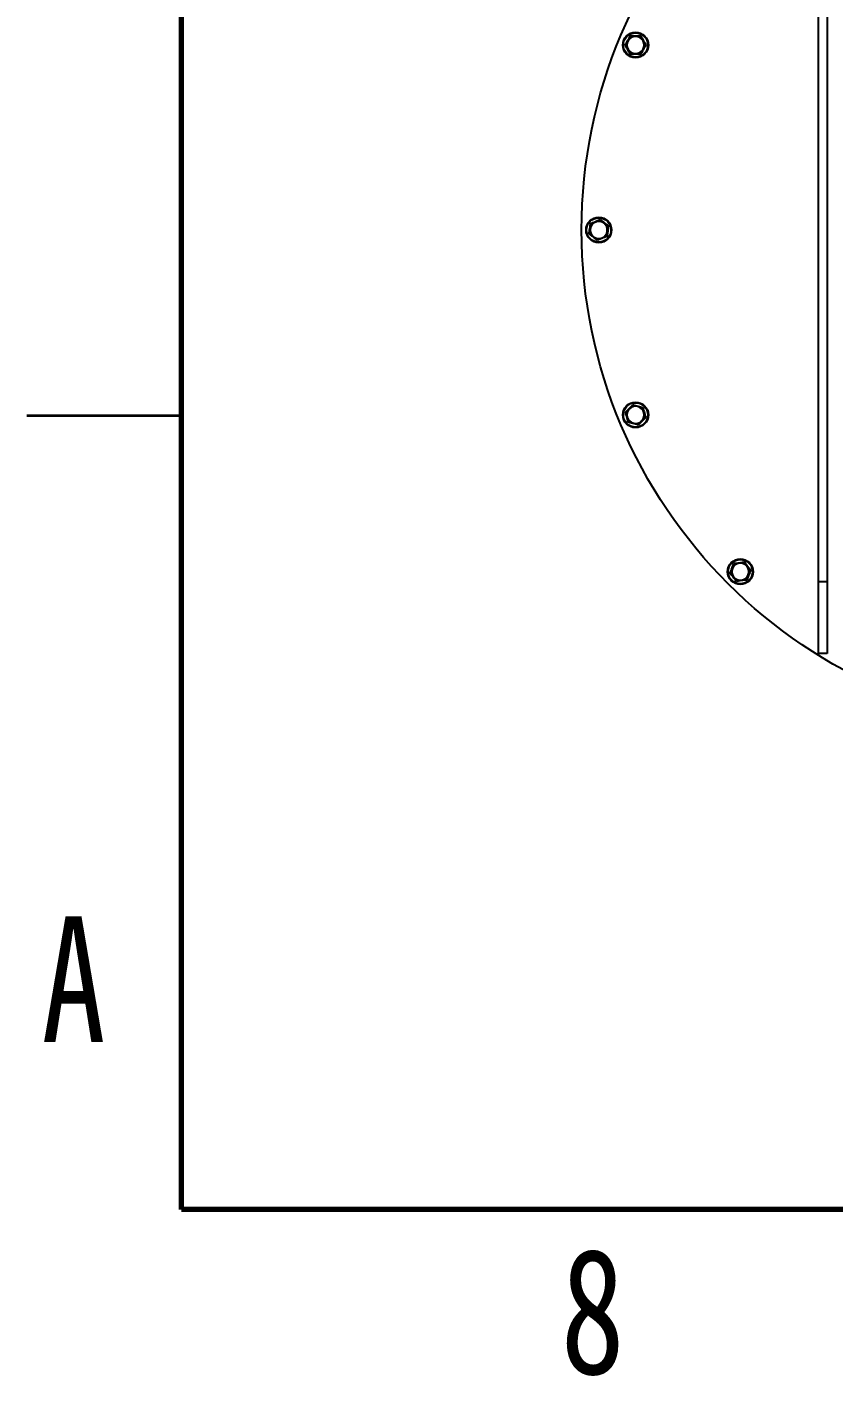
# Model space of a CAD drawing. Header units: millimetres. Extents: x 2 to 418, y 2 to 295.
# Drawn here: x 2.5 to 41.6, y 1.9 to 67.4 of the extents above; entities that cross this region are included whole.
import ezdxf

# ---------------------------------------------------------------- set-up
doc = ezdxf.new("R2010")
doc.units = ezdxf.units.MM
doc.styles.add('SLDTEXTSTYLE0', font='TXT', dxfattribs={"width": 0.75})

msp = doc.modelspace()

# ---------------------------------------------------------------- linework, layer by layer
at = {"color": 7, "linetype": 'Continuous', "lineweight": 70}
for p, q in [((10, 10), (10, 287)), ((410, 10), (10, 10))]:
    msp.add_line(p, q, dxfattribs=at)
at = {"color": 7, "linetype": 'Continuous', "lineweight": 25}
for p, q in [((40.872, 74.6074), (40.872, 40.4408)), ((41.3164, 74.6074), (41.3164, 40.4408)), ((41.3164, 40.4408), (40.872, 40.4408)), ((40.872, 40.4408), (40.872, 36.9685)), ((41.3164, 40.4408), (41.3164, 36.9685)), ((41.3164, 36.9685), (40.872, 36.9685))]:
    msp.add_line(p, q, dxfattribs=at)
at = {"color": 7, "linetype": 'Continuous', "lineweight": 35}
msp.add_line((10, 48.5), (2.5, 48.5), dxfattribs=at)
at = {"color": 7, "linetype": 'Continuous', "lineweight": 25}
for centre, radius in [((53.6775, 57.5184), 24.2778), ((32.0177, 66.4903), 0.6194), ((32.0177, 66.4903), 0.592), ((30.2331, 57.5185), 0.6194), ((30.2331, 57.5185), 0.592), ((32.0177, 48.5467), 0.6194), ((32.0177, 48.5467), 0.592), ((37.0998, 40.9407), 0.6194), ((37.0998, 40.9407), 0.592)]:
    msp.add_circle(centre, radius, dxfattribs=at)
for centre, start, end in [((32.0177, 66.4903), 90, 150), ((32.0177, 66.4903), 30, 90), ((32.0177, 66.4903), 150, 210), ((32.0177, 66.4903), 210, 270), ((32.0177, 66.4903), 270, 330), ((32.0177, 66.4903), 330, 30), ((30.2331, 57.5185), 112.5, 172.5), ((30.2331, 57.5185), 52.5, 112.5), ((30.2331, 57.5185), 352.5, 52.5), ((30.2331, 57.5185), 172.5, 232.5), ((30.2331, 57.5185), 232.5, 292.5), ((30.2331, 57.5185), 292.5, 352.5), ((32.0177, 48.5467), 135, 195), ((32.0177, 48.5467), 195, 255), ((32.0177, 48.5467), 75, 135), ((32.0177, 48.5467), 15, 75), ((32.0177, 48.5467), 315, 15), ((32.0177, 48.5467), 255, 315), ((37.0998, 40.9407), 97.5, 157.5), ((37.0998, 40.9407), 37.5, 97.5), ((37.0998, 40.9407), 157.5, 217.5), ((37.0998, 40.9407), 217.5, 277.5), ((37.0998, 40.9407), 277.5, 337.5), ((37.0998, 40.9407), 337.5, 37.5)]:
    msp.add_arc(centre, 0.4167, start, end, dxfattribs=at)
for points, knots in [([(31.5095, 66.4903), (31.5206, 66.5091), (31.5764, 66.6038), (31.663, 66.7524), (31.735, 66.8799), (31.7636, 66.9304)], [0, 0, 0, 0, 0.1305234, 0.6552334, 1, 1, 1, 1]), ([(31.7771, 66.9069), (31.7576, 66.8731), (31.7182, 66.8048), (31.6774, 66.7342), (31.6568, 66.6986)], [0, 0, 0, 0, 0.495458, 1, 1, 1, 1]), ([(31.7771, 66.9069), (31.7769, 66.9073), (31.7765, 66.908), (31.7736, 66.9131), (31.7693, 66.9205), (31.7656, 66.9269), (31.7636, 66.9303), (31.7636, 66.9304)], [0, 0, 0, 0, 0.2361125, 0.4712563, 0.7322305, 0.9938734, 1, 1, 1, 1]), ([(31.7636, 66.9304), (31.7855, 66.9302), (31.8953, 66.9291), (32.0673, 66.9285), (32.2137, 66.9299), (32.2718, 66.9304)], [0, 0, 0, 0, 0.13052335, 0.6552334, 1, 1, 1, 1]), ([(32.0177, 66.9069), (31.9976, 66.9069), (31.9162, 66.9069), (31.8369, 66.9069), (31.7771, 66.9069)], [0, 0, 0, 0, 0.2463063, 1, 1, 1, 1]), ([(32.2583, 66.9069), (32.2403, 66.9069), (32.1619, 66.9069), (32.0805, 66.9069), (32.0177, 66.9069)], [0, 0, 0, 0, 0.2293621, 1, 1, 1, 1]), ([(32.2583, 66.9069), (32.2585, 66.9073), (32.2589, 66.908), (32.2618, 66.9131), (32.2661, 66.9205), (32.2698, 66.9269), (32.2718, 66.9303), (32.2718, 66.9304)], [0, 0, 0, 0, 0.2361125, 0.4712563, 0.7322305, 0.9938734, 1, 1, 1, 1]), ([(32.3785, 66.6986), (32.3757, 66.7036), (32.3351, 66.7739), (32.2953, 66.8428), (32.2583, 66.9069)], [0, 0, 0, 0, 0.0702211, 1, 1, 1, 1]), ([(32.2718, 66.9304), (32.2826, 66.9113), (32.3366, 66.8157), (32.422, 66.6664), (32.4964, 66.5403), (32.5259, 66.4903)], [0, 0, 0, 0, 0.13052335, 0.6552334, 1, 1, 1, 1]), ([(31.7636, 66.0502), (31.7528, 66.0692), (31.6988, 66.1649), (31.6134, 66.3142), (31.539, 66.4403), (31.5095, 66.4903)], [0, 0, 0, 0, 0.1305234, 0.6552334, 1, 1, 1, 1]), ([(31.5366, 66.4903), (31.5362, 66.4903), (31.5354, 66.4903), (31.5294, 66.4903), (31.5209, 66.4903), (31.5135, 66.4903), (31.5096, 66.4903), (31.5095, 66.4903)], [0, 0, 0, 0, 0.2361125, 0.4712563, 0.7322305, 0.9938734, 1, 1, 1, 1]), ([(31.6568, 66.6986), (31.654, 66.6937), (31.6134, 66.6233), (31.5736, 66.5544), (31.5366, 66.4903)], [0, 0, 0, 0, 0.0702211, 1, 1, 1, 1]), ([(31.5366, 66.4903), (31.5561, 66.4564), (31.5955, 66.3882), (31.6363, 66.3176), (31.6568, 66.2819)], [0, 0, 0, 0, 0.495458, 1, 1, 1, 1]), ([(31.6568, 66.2819), (31.6597, 66.277), (31.7003, 66.2067), (31.7401, 66.1377), (31.7771, 66.0736)], [0, 0, 0, 0, 0.07022107, 1, 1, 1, 1]), ([(32.2583, 66.0736), (32.2778, 66.1074), (32.3172, 66.1757), (32.358, 66.2463), (32.3785, 66.2819)], [0, 0, 0, 0, 0.495458, 1, 1, 1, 1]), ([(32.5259, 66.4903), (32.5148, 66.4714), (32.4589, 66.3768), (32.3723, 66.2282), (32.3003, 66.1007), (32.2718, 66.0502)], [0, 0, 0, 0, 0.1305234, 0.6552334, 1, 1, 1, 1]), ([(32.4988, 66.4903), (32.4793, 66.5241), (32.4399, 66.5924), (32.3991, 66.663), (32.3785, 66.6986)], [0, 0, 0, 0, 0.495458, 1, 1, 1, 1]), ([(32.3785, 66.2819), (32.3814, 66.2869), (32.422, 66.3572), (32.4618, 66.4262), (32.4988, 66.4903)], [0, 0, 0, 0, 0.0702211, 1, 1, 1, 1]), ([(32.5259, 66.4903), (32.5258, 66.4903), (32.5219, 66.4903), (32.5145, 66.4903), (32.5059, 66.4903), (32.5, 66.4903), (32.4992, 66.4903), (32.4988, 66.4903)], [0, 0, 0, 0, 0.0061266, 0.2677695, 0.5287437, 0.7638875, 1, 1, 1, 1]), ([(31.7636, 66.0502), (31.7636, 66.0502), (31.7656, 66.0536), (31.7693, 66.06), (31.7736, 66.0674), (31.7765, 66.0726), (31.7769, 66.0733), (31.7771, 66.0736)], [0, 0, 0, 0, 0.0061266, 0.2677695, 0.5287437, 0.7638875, 1, 1, 1, 1]), ([(32.2718, 66.0502), (32.2499, 66.0504), (32.14, 66.0514), (31.968, 66.0521), (31.8216, 66.0507), (31.7636, 66.0502)], [0, 0, 0, 0, 0.1305234, 0.6552334, 1, 1, 1, 1]), ([(31.7771, 66.0736), (31.8369, 66.0736), (31.9162, 66.0736), (31.9976, 66.0736), (32.0177, 66.0736)], [0, 0, 0, 0, 0.7536937, 1, 1, 1, 1]), ([(32.0177, 66.0736), (32.0805, 66.0736), (32.1619, 66.0736), (32.2403, 66.0736), (32.2583, 66.0736)], [0, 0, 0, 0, 0.7706379, 1, 1, 1, 1]), ([(32.2718, 66.0502), (32.2718, 66.0502), (32.2698, 66.0536), (32.2661, 66.06), (32.2618, 66.0674), (32.2589, 66.0726), (32.2585, 66.0733), (32.2583, 66.0736)], [0, 0, 0, 0, 0.0061266, 0.2677695, 0.5287437, 0.7638875, 1, 1, 1, 1]), ([(29.7635, 57.324), (29.7666, 57.3457), (29.782, 57.4545), (29.8051, 57.6249), (29.8228, 57.7702), (29.8299, 57.8279)], [0, 0, 0, 0, 0.1305234, 0.6552334, 1, 1, 1, 1]), ([(29.8514, 57.8114), (29.8463, 57.7726), (29.836, 57.6945), (29.8253, 57.6136), (29.82, 57.5729)], [0, 0, 0, 0, 0.495458, 1, 1, 1, 1]), ([(29.8299, 57.8279), (29.8502, 57.836), (29.9521, 57.8771), (30.1113, 57.9423), (30.246, 57.9996), (30.2994, 58.0223)], [0, 0, 0, 0, 0.1305234, 0.6552334, 1, 1, 1, 1]), ([(29.8514, 57.8114), (29.851, 57.8116), (29.8504, 57.8121), (29.8457, 57.8157), (29.8389, 57.8209), (29.833, 57.8254), (29.8299, 57.8278), (29.8299, 57.8279)], [0, 0, 0, 0, 0.23611253, 0.4712563, 0.73223051, 0.99387337, 1, 1, 1, 1]), ([(30.0736, 57.9034), (30.0551, 57.8958), (29.9799, 57.8646), (29.9066, 57.8343), (29.8514, 57.8114)], [0, 0, 0, 0, 0.2463063, 1, 1, 1, 1]), ([(30.2959, 57.9955), (30.2793, 57.9886), (30.2069, 57.9586), (30.1316, 57.9275), (30.0736, 57.9034)], [0, 0, 0, 0, 0.2293621, 1, 1, 1, 1]), ([(30.2959, 57.9955), (30.2959, 57.9959), (30.296, 57.9967), (30.2968, 58.0026), (30.2979, 58.0111), (30.2989, 58.0184), (30.2994, 58.0223), (30.2994, 58.0223)], [0, 0, 0, 0, 0.2361125, 0.4712563, 0.7322305, 0.9938734, 1, 1, 1, 1]), ([(30.4867, 57.849), (30.4822, 57.8525), (30.4177, 57.902), (30.3546, 57.9504), (30.2959, 57.9955)], [0, 0, 0, 0, 0.0702211, 1, 1, 1, 1]), ([(30.2994, 58.0223), (30.3166, 58.0089), (30.4032, 57.9411), (30.5392, 57.8359), (30.6562, 57.7479), (30.7026, 57.713)], [0, 0, 0, 0, 0.1305234, 0.6552334, 1, 1, 1, 1]), ([(30.6776, 57.7026), (30.6466, 57.7264), (30.584, 57.7744), (30.5193, 57.824), (30.4867, 57.849)], [0, 0, 0, 0, 0.495458, 1, 1, 1, 1]), ([(30.7026, 57.713), (30.6995, 57.6913), (30.6841, 57.5825), (30.661, 57.4121), (30.6433, 57.2667), (30.6363, 57.2091)], [0, 0, 0, 0, 0.13052335, 0.6552334, 1, 1, 1, 1]), ([(30.6462, 57.4641), (30.6469, 57.4698), (30.6575, 57.5503), (30.6679, 57.6292), (30.6776, 57.7026)], [0, 0, 0, 0, 0.07022107, 1, 1, 1, 1]), ([(30.7026, 57.713), (30.7025, 57.7129), (30.6989, 57.7114), (30.6921, 57.7086), (30.6842, 57.7053), (30.6787, 57.7031), (30.6779, 57.7028), (30.6776, 57.7026)], [0, 0, 0, 0, 0.0061266, 0.2677695, 0.5287437, 0.7638875, 1, 1, 1, 1]), ([(29.7886, 57.3344), (29.7882, 57.3342), (29.7875, 57.3339), (29.782, 57.3316), (29.7741, 57.3284), (29.7672, 57.3255), (29.7636, 57.324), (29.7635, 57.324)], [0, 0, 0, 0, 0.2361125, 0.4712563, 0.7322305, 0.9938734, 1, 1, 1, 1]), ([(30.1667, 57.0146), (30.1495, 57.0281), (30.063, 57.0958), (29.9269, 57.2011), (29.8099, 57.2891), (29.7635, 57.324)], [0, 0, 0, 0, 0.1305234, 0.6552334, 1, 1, 1, 1]), ([(29.82, 57.5729), (29.8192, 57.5672), (29.8086, 57.4867), (29.7982, 57.4077), (29.7886, 57.3344)], [0, 0, 0, 0, 0.0702211, 1, 1, 1, 1]), ([(29.7886, 57.3344), (29.8196, 57.3106), (29.8821, 57.2626), (29.9468, 57.213), (29.9794, 57.1879)], [0, 0, 0, 0, 0.495458, 1, 1, 1, 1]), ([(29.9794, 57.1879), (29.9839, 57.1844), (30.0484, 57.135), (30.1115, 57.0865), (30.1703, 57.0415)], [0, 0, 0, 0, 0.0702211, 1, 1, 1, 1]), ([(30.6363, 57.2091), (30.616, 57.2009), (30.514, 57.1598), (30.3549, 57.0947), (30.2202, 57.0373), (30.1667, 57.0146)], [0, 0, 0, 0, 0.1305234, 0.6552334, 1, 1, 1, 1]), ([(30.1667, 57.0146), (30.1667, 57.0147), (30.1673, 57.0186), (30.1682, 57.0259), (30.1693, 57.0344), (30.1701, 57.0403), (30.1702, 57.0411), (30.1703, 57.0415)], [0, 0, 0, 0, 0.00612663, 0.26776949, 0.5287437, 0.76388747, 1, 1, 1, 1]), ([(30.1703, 57.0415), (30.2255, 57.0644), (30.2988, 57.0947), (30.374, 57.1259), (30.3925, 57.1335)], [0, 0, 0, 0, 0.7536937, 1, 1, 1, 1]), ([(30.3925, 57.1335), (30.4505, 57.1576), (30.5258, 57.1887), (30.5982, 57.2187), (30.6148, 57.2256)], [0, 0, 0, 0, 0.7706379, 1, 1, 1, 1]), ([(30.6148, 57.2256), (30.6199, 57.2643), (30.6302, 57.3425), (30.6408, 57.4233), (30.6462, 57.4641)], [0, 0, 0, 0, 0.495458, 1, 1, 1, 1]), ([(30.6363, 57.2091), (30.6362, 57.2092), (30.6331, 57.2115), (30.6272, 57.216), (30.6204, 57.2212), (30.6157, 57.2249), (30.6151, 57.2253), (30.6148, 57.2256)], [0, 0, 0, 0, 0.0061266, 0.2677695, 0.5287437, 0.7638875, 1, 1, 1, 1]), ([(31.5268, 48.6782), (31.5424, 48.6935), (31.6208, 48.7705), (31.7429, 48.8916), (31.8455, 48.9961), (31.8861, 49.0376)], [0, 0, 0, 0, 0.1305234, 0.6552334, 1, 1, 1, 1]), ([(31.6583, 48.1873), (31.6528, 48.2085), (31.6254, 48.3149), (31.5816, 48.4812), (31.5423, 48.6223), (31.5268, 48.6782)], [0, 0, 0, 0, 0.1305234, 0.6552334, 1, 1, 1, 1]), ([(31.5529, 48.6712), (31.5525, 48.6713), (31.5518, 48.6715), (31.546, 48.673), (31.5378, 48.6753), (31.5306, 48.6772), (31.5268, 48.6782), (31.5268, 48.6782)], [0, 0, 0, 0, 0.23611253, 0.4712563, 0.73223051, 0.99387337, 1, 1, 1, 1]), ([(31.723, 48.8413), (31.7088, 48.8271), (31.6513, 48.7696), (31.5952, 48.7135), (31.5529, 48.6712)], [0, 0, 0, 0, 0.2463063, 1, 1, 1, 1]), ([(31.5529, 48.6712), (31.563, 48.6335), (31.5834, 48.5573), (31.6045, 48.4786), (31.6152, 48.4388)], [0, 0, 0, 0, 0.495458, 1, 1, 1, 1]), ([(31.6152, 48.4388), (31.6167, 48.4333), (31.6377, 48.3549), (31.6583, 48.278), (31.6774, 48.2065)], [0, 0, 0, 0, 0.0702211, 1, 1, 1, 1]), ([(31.8931, 49.0114), (31.8804, 48.9987), (31.825, 48.9433), (31.7674, 48.8857), (31.723, 48.8413)], [0, 0, 0, 0, 0.2293621, 1, 1, 1, 1]), ([(31.8861, 49.0376), (31.9072, 49.0317), (32.0131, 49.0023), (32.179, 48.9571), (32.3208, 48.9205), (32.377, 48.906)], [0, 0, 0, 0, 0.1305234, 0.6552334, 1, 1, 1, 1]), ([(31.8931, 49.0114), (31.893, 49.0118), (31.8928, 49.0126), (31.8913, 49.0183), (31.8891, 49.0266), (31.8872, 49.0337), (31.8861, 49.0375), (31.8861, 49.0376)], [0, 0, 0, 0, 0.2361125, 0.4712563, 0.7322305, 0.9938734, 1, 1, 1, 1]), ([(32.1255, 48.9491), (32.12, 48.9506), (32.0415, 48.9716), (31.9646, 48.9923), (31.8931, 49.0114)], [0, 0, 0, 0, 0.0702211, 1, 1, 1, 1]), ([(32.3579, 48.8869), (32.3201, 48.897), (32.244, 48.9174), (32.1652, 48.9385), (32.1255, 48.9491)], [0, 0, 0, 0, 0.49545796, 1, 1, 1, 1]), ([(32.377, 48.906), (32.377, 48.906), (32.3742, 48.9032), (32.369, 48.898), (32.3629, 48.8919), (32.3587, 48.8877), (32.3581, 48.8872), (32.3579, 48.8869)], [0, 0, 0, 0, 0.00612663, 0.26776949, 0.5287437, 0.76388747, 1, 1, 1, 1]), ([(32.4201, 48.6545), (32.4186, 48.66), (32.3976, 48.7385), (32.377, 48.8154), (32.3579, 48.8869)], [0, 0, 0, 0, 0.0702211, 1, 1, 1, 1]), ([(32.377, 48.906), (32.3825, 48.8848), (32.4099, 48.7784), (32.4538, 48.6121), (32.493, 48.4711), (32.5086, 48.4151)], [0, 0, 0, 0, 0.13052335, 0.6552334, 1, 1, 1, 1]), ([(32.4824, 48.4222), (32.4723, 48.4599), (32.4519, 48.5361), (32.4308, 48.6148), (32.4201, 48.6545)], [0, 0, 0, 0, 0.495458, 1, 1, 1, 1]), ([(31.6774, 48.2065), (31.6772, 48.2062), (31.6766, 48.2056), (31.6724, 48.2014), (31.6663, 48.1954), (31.6611, 48.1901), (31.6584, 48.1874), (31.6583, 48.1873)], [0, 0, 0, 0, 0.2361125, 0.4712563, 0.7322305, 0.9938734, 1, 1, 1, 1]), ([(32.1492, 48.0558), (32.1281, 48.0616), (32.0222, 48.0911), (31.8563, 48.1363), (31.7145, 48.1728), (31.6583, 48.1873)], [0, 0, 0, 0, 0.1305234, 0.6552334, 1, 1, 1, 1]), ([(31.6774, 48.2065), (31.7152, 48.1964), (31.7913, 48.176), (31.8701, 48.1549), (31.9098, 48.1442)], [0, 0, 0, 0, 0.495458, 1, 1, 1, 1]), ([(31.9098, 48.1442), (31.9153, 48.1427), (31.9938, 48.1217), (32.0707, 48.1011), (32.1422, 48.0819)], [0, 0, 0, 0, 0.0702211, 1, 1, 1, 1]), ([(32.1422, 48.0819), (32.1844, 48.1242), (32.2405, 48.1803), (32.2981, 48.2379), (32.3123, 48.2521)], [0, 0, 0, 0, 0.7536937, 1, 1, 1, 1]), ([(32.1492, 48.0558), (32.1492, 48.0559), (32.1482, 48.0596), (32.1462, 48.0668), (32.144, 48.0751), (32.1425, 48.0808), (32.1423, 48.0816), (32.1422, 48.0819)], [0, 0, 0, 0, 0.0061266, 0.2677695, 0.5287437, 0.7638875, 1, 1, 1, 1]), ([(32.5086, 48.4151), (32.4929, 48.3998), (32.4145, 48.3229), (32.2924, 48.2017), (32.1898, 48.0972), (32.1492, 48.0558)], [0, 0, 0, 0, 0.1305234, 0.6552334, 1, 1, 1, 1]), ([(32.3123, 48.2521), (32.3567, 48.2964), (32.4143, 48.354), (32.4697, 48.4094), (32.4824, 48.4222)], [0, 0, 0, 0, 0.77063786, 1, 1, 1, 1]), ([(32.5086, 48.4151), (32.5085, 48.4152), (32.5047, 48.4162), (32.4976, 48.4181), (32.4893, 48.4203), (32.4836, 48.4218), (32.4828, 48.422), (32.4824, 48.4222)], [0, 0, 0, 0, 0.0061266, 0.2677695, 0.5287437, 0.7638875, 1, 1, 1, 1]), ([(36.5959, 40.8744), (36.6045, 40.8945), (36.6475, 40.9957), (36.7139, 41.1543), (36.7687, 41.2901), (36.7904, 41.3439)], [0, 0, 0, 0, 0.1305234, 0.6552334, 1, 1, 1, 1]), ([(36.8069, 41.3224), (36.8, 41.3058), (36.77, 41.2334), (36.7388, 41.1582), (36.7148, 41.1002)], [0, 0, 0, 0, 0.2293621, 1, 1, 1, 1]), ([(36.7904, 41.3439), (36.8121, 41.3466), (36.9212, 41.3599), (37.0918, 41.3817), (37.2368, 41.4021), (37.2942, 41.4103)], [0, 0, 0, 0, 0.1305234, 0.6552334, 1, 1, 1, 1]), ([(36.8069, 41.3224), (36.8066, 41.3228), (36.8061, 41.3234), (36.8025, 41.3281), (36.7973, 41.3349), (36.7928, 41.3408), (36.7904, 41.3439), (36.7904, 41.3439)], [0, 0, 0, 0, 0.2361125, 0.4712563, 0.7322305, 0.9938734, 1, 1, 1, 1]), ([(37.0454, 41.3538), (37.0397, 41.3531), (36.9592, 41.3425), (36.8802, 41.3321), (36.8069, 41.3224)], [0, 0, 0, 0, 0.0702211, 1, 1, 1, 1]), ([(37.2839, 41.3852), (37.2451, 41.3801), (37.167, 41.3699), (37.0861, 41.3592), (37.0454, 41.3538)], [0, 0, 0, 0, 0.495458, 1, 1, 1, 1]), ([(37.2942, 41.4103), (37.2942, 41.4102), (37.2927, 41.4066), (37.2899, 41.3998), (37.2866, 41.3918), (37.2843, 41.3864), (37.284, 41.3856), (37.2839, 41.3852)], [0, 0, 0, 0, 0.0061266, 0.2677695, 0.5287437, 0.7638875, 1, 1, 1, 1]), ([(37.4303, 41.1944), (37.4268, 41.1989), (37.3774, 41.2634), (37.3289, 41.3265), (37.2839, 41.3852)], [0, 0, 0, 0, 0.0702211, 1, 1, 1, 1]), ([(37.2942, 41.4103), (37.3074, 41.3928), (37.3734, 41.305), (37.4776, 41.1681), (37.5678, 41.0528), (37.6036, 41.0071)], [0, 0, 0, 0, 0.1305234, 0.6552334, 1, 1, 1, 1]), ([(36.6227, 40.8779), (36.6223, 40.8779), (36.6215, 40.8778), (36.6157, 40.877), (36.6072, 40.8759), (36.5999, 40.8749), (36.596, 40.8744), (36.5959, 40.8744)], [0, 0, 0, 0, 0.2361125, 0.4712563, 0.7322305, 0.9938734, 1, 1, 1, 1]), ([(36.9053, 40.4712), (36.8921, 40.4887), (36.8261, 40.5765), (36.7219, 40.7134), (36.6317, 40.8287), (36.5959, 40.8744)], [0, 0, 0, 0, 0.1305234, 0.6552334, 1, 1, 1, 1]), ([(36.7148, 41.1002), (36.7071, 41.0817), (36.676, 41.0065), (36.6456, 40.9332), (36.6227, 40.8779)], [0, 0, 0, 0, 0.2463063, 1, 1, 1, 1]), ([(36.6227, 40.8779), (36.6465, 40.8469), (36.6945, 40.7844), (36.7442, 40.7197), (36.7692, 40.6871)], [0, 0, 0, 0, 0.495458, 1, 1, 1, 1]), ([(36.7692, 40.6871), (36.7727, 40.6826), (36.8221, 40.6181), (36.8706, 40.555), (36.9156, 40.4962)], [0, 0, 0, 0, 0.0702211, 1, 1, 1, 1]), ([(37.3926, 40.559), (37.4155, 40.6143), (37.4459, 40.6876), (37.477, 40.7628), (37.4847, 40.7813)], [0, 0, 0, 0, 0.7536937, 1, 1, 1, 1]), ([(37.6036, 41.0071), (37.5951, 40.9869), (37.552, 40.8858), (37.4856, 40.7272), (37.4308, 40.5914), (37.4091, 40.5375)], [0, 0, 0, 0, 0.1305234, 0.6552334, 1, 1, 1, 1]), ([(37.5768, 41.0035), (37.553, 41.0345), (37.505, 41.0971), (37.4554, 41.1618), (37.4303, 41.1944)], [0, 0, 0, 0, 0.495458, 1, 1, 1, 1]), ([(37.4847, 40.7813), (37.5087, 40.8393), (37.5399, 40.9145), (37.5699, 40.9869), (37.5768, 41.0035)], [0, 0, 0, 0, 0.7706379, 1, 1, 1, 1]), ([(37.6036, 41.0071), (37.6035, 41.0071), (37.5997, 41.0066), (37.5923, 41.0056), (37.5838, 41.0045), (37.578, 41.0037), (37.5772, 41.0036), (37.5768, 41.0035)], [0, 0, 0, 0, 0.0061266, 0.2677695, 0.5287437, 0.7638875, 1, 1, 1, 1]), ([(37.4091, 40.5375), (37.3874, 40.5349), (37.2783, 40.5216), (37.1077, 40.4998), (36.9628, 40.4793), (36.9053, 40.4712)], [0, 0, 0, 0, 0.1305234, 0.6552334, 1, 1, 1, 1]), ([(36.9156, 40.4962), (36.9155, 40.4959), (36.9152, 40.4951), (36.9129, 40.4896), (36.9096, 40.4817), (36.9068, 40.4749), (36.9053, 40.4713), (36.9053, 40.4712)], [0, 0, 0, 0, 0.2361125, 0.4712563, 0.7322305, 0.9938734, 1, 1, 1, 1]), ([(36.9156, 40.4962), (36.9544, 40.5013), (37.0325, 40.5116), (37.1134, 40.5223), (37.1541, 40.5276)], [0, 0, 0, 0, 0.495458, 1, 1, 1, 1]), ([(37.1541, 40.5276), (37.1598, 40.5284), (37.2403, 40.539), (37.3193, 40.5494), (37.3926, 40.559)], [0, 0, 0, 0, 0.0702211, 1, 1, 1, 1]), ([(37.4091, 40.5375), (37.4091, 40.5376), (37.4067, 40.5407), (37.4022, 40.5466), (37.397, 40.5534), (37.3934, 40.5581), (37.3929, 40.5587), (37.3926, 40.559)], [0, 0, 0, 0, 0.0061266, 0.2677695, 0.5287437, 0.7638875, 1, 1, 1, 1])]:
    msp.add_open_spline(points, degree=3, knots=knots, dxfattribs=at)

# ---------------------------------------------------------------- texts
at = {"color": 7, "linetype": 'Continuous', "lineweight": 0, "char_height": 6.096, "attachment_point": 2, "style": 'SLDTEXTSTYLE0'}
for s, insert in [('A', (4.7566, 24.2257)), ('8', (29.9386, 8.1137))]:
    msp.add_mtext(s, dxfattribs=dict(at, insert=insert))

doc.saveas('drawing.dxf')
